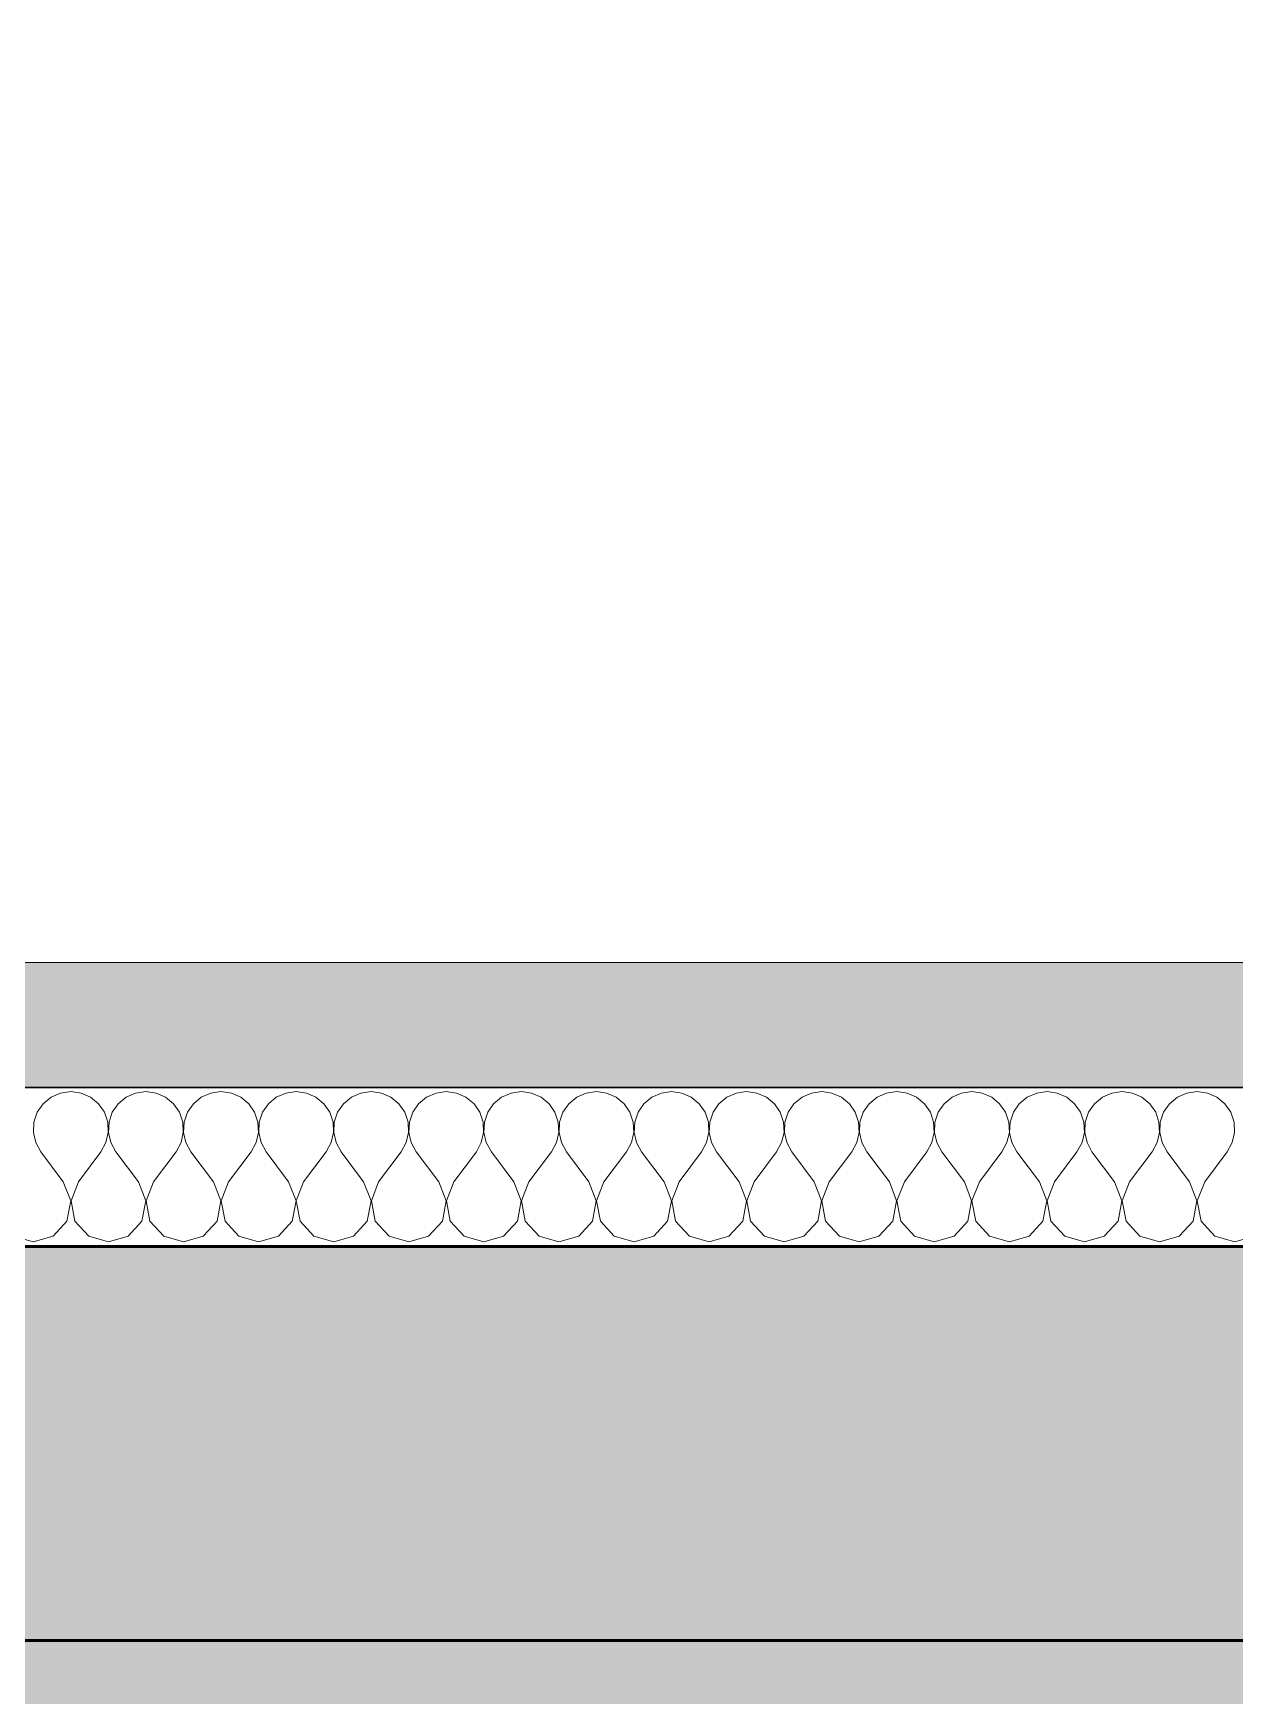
# Model space of a CAD drawing. Header units: millimetres. Extents: x -48147 to 1436659, y -488302 to 18123.
# Drawn here: x 1422846 to 1423608, y -483498 to -482444 of the extents above; entities that cross this region are included whole.
import ezdxf

# ---------------------------------------------------------------- set-up
doc = ezdxf.new("R2010")
doc.units = ezdxf.units.MM
doc.header["$MEASUREMENT"] = 0
doc.linetypes.add('Dashed', pattern=[2822.222233, 1411.111116, -1411.111116])
doc.linetypes.add('Wipeout_Contour', pattern=[1000, 0, -1000])
for name, color, linetype, lineweight, true_color in [('0_Pen_No__105', 7, 'Continuous', 15, 0xa6a6a6), ('A-230-M_FLOOR.IFC Import_Pen_No__109', 7, 'Continuous', 15, 0xa6a6a6), ('A-230-M_FLOOR.IFC Import_Pen_No__29', 7, 'Continuous', 50, 0x2a2a2a), ('HATCHING_Pen_No__145', 7, 'Continuous', 0, 0xa6a6a6), ('New_A-20-M_Floor_Slab_Pen_No__107', 7, 'Continuous', 15, 0xa6a6a6), ('New_A-20-M_Floor_Slab_Pen_No__109', 7, 'Continuous', 15, 0xa6a6a6), ('New_A-20-M_Floor_Slab_Pen_No__162', 7, 'Continuous', 0, 0xe47200)]:
    doc.layers.add(name, color=color, linetype=linetype, lineweight=lineweight, true_color=true_color)
for name, color, linetype, lineweight in [('0_Pen_No__85', 8, 'Continuous', 20), ('HATCHING_Pen_No__1', 7, 'Continuous', 13), ('New_A-20-M_Floor_Slab_Pen_No__1', 7, 'Continuous', 13)]:
    doc.layers.add(name, color=color, linetype=linetype, lineweight=lineweight)
doc.layers.add('A-230-M_FLOOR.IFC Import', color=7, linetype='Continuous')
doc.layers.add('New_A-20-M_Floor_Slab', color=7, linetype='Continuous')
doc.dimstyles.new('GENERATED_STYLE__5', dxfattribs={"dimtxt": 0.18, "dimasz": 182.4, "dimexe": 0.18, "dimexo": 0.0625, "dimgap": 0.09, "dimtad": 0, "dimtih": 1, "dimtoh": 1, "dimdec": 4, "dimzin": 0, "dimdsep": 46, "dimcen": 0.09, "dimadec": 0, "dimazin": 0, "dimtfac": 1, "dimtdec": 4, "dimtmove": 0, "dimatfit": 3, "dimldrblk": 'ARROWHEAD_5', "dimfxl": 1, "dimtolj": 1, "dimtzin": 0, "dimarcsym": 0})
pattern_1 = [(0, (1424163.9, -483032.8), (0, 389.711), [24.375, -200.625]), (0, (1424276.4, -482837.94), (0, 389.711), [24.375, -200.625]), (60, (1424163.9, -483032.8), (-337.5, 194.856), [24.375, -200.625]), (60, (1424388.9, -483032.8), (-337.5, 194.856), [24.375, -200.625]), (120, (1424188.27, -483032.8), (337.5, 194.856), [24.375, -200.625]), (120, (1424413.27, -483032.8), (337.5, 194.856), [24.375, -200.625]), (0, (1424163.9, -482995.3), (0, 75), [0, -75, 0, -112.5]), (45, (1424201.4, -482995.3), (-53.033, 53.033), [0, -56.25, 0, -93.75])]

# ---------------------------------------------------------------- blocks, each defined once
blk = doc.blocks.new('*X349', base_point=(1424163.9, -483032.8))
at = {"layer": 'New_A-20-M_Floor_Slab_Pen_No__107', "linetype": 'Continuous'}
for p, q in [((1422857, -483118.2), (1422851.9, -483122.4)), ((1422863, -483115.6), (1422857, -483118.2)), ((1422869.5, -483114.7), (1422863, -483115.6)), ((1422876, -483115.6), (1422869.5, -483114.7)), ((1422882, -483118.2), (1422876, -483115.6)), ((1422887.1, -483122.4), (1422882, -483118.2)), ((1422904.6, -483118.2), (1422899.6, -483122.4)), ((1422910.6, -483115.6), (1422904.6, -483118.2)), ((1422917.1, -483114.7), (1422910.6, -483115.6)), ((1422923.6, -483115.6), (1422917.1, -483114.7)), ((1422929.6, -483118.2), (1422923.6, -483115.6)), ((1422934.7, -483122.4), (1422929.6, -483118.2)), ((1422952.2, -483118.2), (1422947.2, -483122.4)), ((1422958.2, -483115.6), (1422952.2, -483118.2)), ((1422964.7, -483114.7), (1422958.2, -483115.6)), ((1422971.3, -483115.6), (1422964.7, -483114.7)), ((1422977.3, -483118.2), (1422971.3, -483115.6)), ((1422982.3, -483122.4), (1422977.3, -483118.2)), ((1422999.8, -483118.2), (1422994.8, -483122.4)), ((1423005.9, -483115.6), (1422999.8, -483118.2)), ((1423012.4, -483114.7), (1423005.9, -483115.6)), ((1423018.9, -483115.6), (1423012.4, -483114.7)), ((1423024.9, -483118.2), (1423018.9, -483115.6)), ((1423029.9, -483122.4), (1423024.9, -483118.2)), ((1423047.5, -483118.2), (1423042.4, -483122.4)), ((1423053.5, -483115.6), (1423047.5, -483118.2)), ((1423060, -483114.7), (1423053.5, -483115.6)), ((1423066.5, -483115.6), (1423060, -483114.7)), ((1423072.5, -483118.2), (1423066.5, -483115.6)), ((1423077.6, -483122.4), (1423072.5, -483118.2)), ((1423095.1, -483118.2), (1423090, -483122.4)), ((1423101.1, -483115.6), (1423095.1, -483118.2)), ((1423107.6, -483114.7), (1423101.1, -483115.6)), ((1423114.1, -483115.6), (1423107.6, -483114.7)), ((1423120.1, -483118.2), (1423114.1, -483115.6)), ((1423125.2, -483122.4), (1423120.1, -483118.2)), ((1423142.7, -483118.2), (1423137.6, -483122.4)), ((1423148.7, -483115.6), (1423142.7, -483118.2)), ((1423155.2, -483114.7), (1423148.7, -483115.6)), ((1423161.7, -483115.6), (1423155.2, -483114.7)), ((1423167.7, -483118.2), (1423161.7, -483115.6)), ((1423172.8, -483122.4), (1423167.7, -483118.2)), ((1423190.3, -483118.2), (1423185.3, -483122.4)), ((1423196.3, -483115.6), (1423190.3, -483118.2)), ((1423202.8, -483114.7), (1423196.3, -483115.6)), ((1423209.3, -483115.6), (1423202.8, -483114.7)), ((1423215.4, -483118.2), (1423209.3, -483115.6)), ((1423220.4, -483122.4), (1423215.4, -483118.2)), ((1423237.9, -483118.2), (1423232.9, -483122.4)), ((1423244, -483115.6), (1423237.9, -483118.2)), ((1423250.5, -483114.7), (1423244, -483115.6)), ((1423257, -483115.6), (1423250.5, -483114.7)), ((1423263, -483118.2), (1423257, -483115.6)), ((1423268, -483122.4), (1423263, -483118.2)), ((1423285.6, -483118.2), (1423280.5, -483122.4)), ((1423291.6, -483115.6), (1423285.6, -483118.2)), ((1423298.1, -483114.7), (1423291.6, -483115.6)), ((1423304.6, -483115.6), (1423298.1, -483114.7)), ((1423310.6, -483118.2), (1423304.6, -483115.6)), ((1423315.7, -483122.4), (1423310.6, -483118.2)), ((1423333.2, -483118.2), (1423328.1, -483122.4)), ((1423339.2, -483115.6), (1423333.2, -483118.2)), ((1423345.7, -483114.7), (1423339.2, -483115.6)), ((1423352.2, -483115.6), (1423345.7, -483114.7)), ((1423358.2, -483118.2), (1423352.2, -483115.6)), ((1423363.3, -483122.4), (1423358.2, -483118.2)), ((1423380.8, -483118.2), (1423375.7, -483122.4)), ((1423386.8, -483115.6), (1423380.8, -483118.2)), ((1423393.3, -483114.7), (1423386.8, -483115.6)), ((1423399.8, -483115.6), (1423393.3, -483114.7)), ((1423405.8, -483118.2), (1423399.8, -483115.6)), ((1423410.9, -483122.4), (1423405.8, -483118.2)), ((1423428.4, -483118.2), (1423423.4, -483122.4)), ((1423434.4, -483115.6), (1423428.4, -483118.2)), ((1423440.9, -483114.7), (1423434.4, -483115.6)), ((1423447.4, -483115.6), (1423440.9, -483114.7)), ((1423453.5, -483118.2), (1423447.4, -483115.6)), ((1423458.5, -483122.4), (1423453.5, -483118.2)), ((1423476, -483118.2), (1423471, -483122.4)), ((1423482.1, -483115.6), (1423476, -483118.2)), ((1423488.6, -483114.7), (1423482.1, -483115.6)), ((1423495.1, -483115.6), (1423488.6, -483114.7)), ((1423501.1, -483118.2), (1423495.1, -483115.6)), ((1423506.1, -483122.4), (1423501.1, -483118.2)), ((1423523.7, -483118.2), (1423518.6, -483122.4)), ((1423529.7, -483115.6), (1423523.7, -483118.2)), ((1423536.2, -483114.7), (1423529.7, -483115.6)), ((1423542.7, -483115.6), (1423536.2, -483114.7)), ((1423548.7, -483118.2), (1423542.7, -483115.6)), ((1423553.8, -483122.4), (1423548.7, -483118.2)), ((1423571.3, -483118.2), (1423566.2, -483122.4)), ((1423577.3, -483115.6), (1423571.3, -483118.2)), ((1423583.8, -483114.7), (1423577.3, -483115.6)), ((1423590.3, -483115.6), (1423583.8, -483114.7)), ((1423596.3, -483118.2), (1423590.3, -483115.6)), ((1423601.4, -483122.4), (1423596.3, -483118.2)), ((1422848.2, -483127.8), (1422846.1, -483134.1)), ((1422851.9, -483122.4), (1422848.2, -483127.8)), ((1422890.8, -483127.8), (1422887.1, -483122.4)), ((1422892.9, -483134.1), (1422890.8, -483127.8)), ((1422895.8, -483127.8), (1422893.7, -483134.1)), ((1422899.6, -483122.4), (1422895.8, -483127.8)), ((1422938.4, -483127.8), (1422934.7, -483122.4)), ((1422940.5, -483134.1), (1422938.4, -483127.8)), ((1422943.5, -483127.8), (1422941.4, -483134.1)), ((1422947.2, -483122.4), (1422943.5, -483127.8)), ((1422986, -483127.8), (1422982.3, -483122.4)), ((1422988.1, -483134.1), (1422986, -483127.8)), ((1422991.1, -483127.8), (1422989, -483134.1)), ((1422994.8, -483122.4), (1422991.1, -483127.8)), ((1423033.7, -483127.8), (1423029.9, -483122.4)), ((1423035.8, -483134.1), (1423033.7, -483127.8)), ((1423038.7, -483127.8), (1423036.6, -483134.1)), ((1423042.4, -483122.4), (1423038.7, -483127.8)), ((1423081.3, -483127.8), (1423077.6, -483122.4)), ((1423083.4, -483134.1), (1423081.3, -483127.8)), ((1423086.3, -483127.8), (1423084.2, -483134.1)), ((1423090, -483122.4), (1423086.3, -483127.8)), ((1423128.9, -483127.8), (1423125.2, -483122.4)), ((1423131, -483134.1), (1423128.9, -483127.8)), ((1423133.9, -483127.8), (1423131.8, -483134.1)), ((1423137.6, -483122.4), (1423133.9, -483127.8)), ((1423176.5, -483127.8), (1423172.8, -483122.4)), ((1423178.6, -483134.1), (1423176.5, -483127.8)), ((1423181.5, -483127.8), (1423179.4, -483134.1)), ((1423185.3, -483122.4), (1423181.5, -483127.8)), ((1423224.1, -483127.8), (1423220.4, -483122.4)), ((1423226.2, -483134.1), (1423224.1, -483127.8)), ((1423229.2, -483127.8), (1423227.1, -483134.1)), ((1423232.9, -483122.4), (1423229.2, -483127.8)), ((1423271.8, -483127.8), (1423268, -483122.4)), ((1423273.9, -483134.1), (1423271.8, -483127.8)), ((1423276.8, -483127.8), (1423274.7, -483134.1)), ((1423280.5, -483122.4), (1423276.8, -483127.8)), ((1423319.4, -483127.8), (1423315.7, -483122.4)), ((1423321.5, -483134.1), (1423319.4, -483127.8)), ((1423324.4, -483127.8), (1423322.3, -483134.1)), ((1423328.1, -483122.4), (1423324.4, -483127.8)), ((1423367, -483127.8), (1423363.3, -483122.4)), ((1423369.1, -483134.1), (1423367, -483127.8)), ((1423372, -483127.8), (1423369.9, -483134.1)), ((1423375.7, -483122.4), (1423372, -483127.8)), ((1423414.6, -483127.8), (1423410.9, -483122.4)), ((1423416.7, -483134.1), (1423414.6, -483127.8)), ((1423419.6, -483127.8), (1423417.5, -483134.1)), ((1423423.4, -483122.4), (1423419.6, -483127.8)), ((1423462.2, -483127.8), (1423458.5, -483122.4)), ((1423464.3, -483134.1), (1423462.2, -483127.8)), ((1423467.3, -483127.8), (1423465.2, -483134.1)), ((1423471, -483122.4), (1423467.3, -483127.8)), ((1423509.9, -483127.8), (1423506.1, -483122.4)), ((1423512, -483134.1), (1423509.9, -483127.8)), ((1423514.9, -483127.8), (1423512.8, -483134.1)), ((1423518.6, -483122.4), (1423514.9, -483127.8)), ((1423557.5, -483127.8), (1423553.8, -483122.4)), ((1423559.6, -483134.1), (1423557.5, -483127.8)), ((1423562.5, -483127.8), (1423560.4, -483134.1)), ((1423566.2, -483122.4), (1423562.5, -483127.8)), ((1423605.1, -483127.8), (1423601.4, -483122.4)), ((1423607.2, -483134.1), (1423605.1, -483127.8)), ((1422846.1, -483134.1), (1422845.8, -483140.6)), ((1422845.8, -483140.6), (1422847.3, -483147)), ((1422891.7, -483147), (1422893.2, -483140.6)), ((1422893.2, -483140.6), (1422892.9, -483134.1)), ((1422893.7, -483134.1), (1422893.4, -483140.6)), ((1422893.4, -483140.6), (1422894.9, -483147)), ((1422939.4, -483147), (1422940.8, -483140.6)), ((1422940.8, -483140.6), (1422940.5, -483134.1)), ((1422941.4, -483134.1), (1422941, -483140.6)), ((1422941, -483140.6), (1422942.5, -483147)), ((1422987, -483147), (1422988.5, -483140.6)), ((1422988.5, -483140.6), (1422988.1, -483134.1)), ((1422989, -483134.1), (1422988.7, -483140.6)), ((1422988.7, -483140.6), (1422990.1, -483147)), ((1423034.6, -483147), (1423036.1, -483140.6)), ((1423036.1, -483140.6), (1423035.8, -483134.1)), ((1423036.6, -483134.1), (1423036.3, -483140.6)), ((1423036.3, -483140.6), (1423037.8, -483147)), ((1423082.2, -483147), (1423083.7, -483140.6)), ((1423083.7, -483140.6), (1423083.4, -483134.1)), ((1423084.2, -483134.1), (1423083.9, -483140.6)), ((1423083.9, -483140.6), (1423085.4, -483147)), ((1423129.8, -483147), (1423131.3, -483140.6)), ((1423131.3, -483140.6), (1423131, -483134.1)), ((1423131.8, -483134.1), (1423131.5, -483140.6)), ((1423131.5, -483140.6), (1423133, -483147)), ((1423177.5, -483147), (1423178.9, -483140.6)), ((1423178.9, -483140.6), (1423178.6, -483134.1)), ((1423179.4, -483134.1), (1423179.1, -483140.6)), ((1423179.1, -483140.6), (1423180.6, -483147)), ((1423225.1, -483147), (1423226.6, -483140.6)), ((1423226.6, -483140.6), (1423226.2, -483134.1)), ((1423227.1, -483134.1), (1423226.7, -483140.6)), ((1423226.7, -483140.6), (1423228.2, -483147)), ((1423272.7, -483147), (1423274.2, -483140.6)), ((1423274.2, -483140.6), (1423273.9, -483134.1)), ((1423274.7, -483134.1), (1423274.4, -483140.6)), ((1423274.4, -483140.6), (1423275.9, -483147)), ((1423320.3, -483147), (1423321.8, -483140.6)), ((1423321.8, -483140.6), (1423321.5, -483134.1)), ((1423322.3, -483134.1), (1423322, -483140.6)), ((1423322, -483140.6), (1423323.5, -483147)), ((1423367.9, -483147), (1423369.4, -483140.6)), ((1423369.4, -483140.6), (1423369.1, -483134.1)), ((1423369.9, -483134.1), (1423369.6, -483140.6)), ((1423369.6, -483140.6), (1423371.1, -483147)), ((1423415.5, -483147), (1423417, -483140.6)), ((1423417, -483140.6), (1423416.7, -483134.1)), ((1423417.5, -483134.1), (1423417.2, -483140.6)), ((1423417.2, -483140.6), (1423418.7, -483147)), ((1423463.2, -483147), (1423464.7, -483140.6)), ((1423464.7, -483140.6), (1423464.3, -483134.1)), ((1423465.2, -483134.1), (1423464.8, -483140.6)), ((1423464.8, -483140.6), (1423466.3, -483147)), ((1423510.8, -483147), (1423512.3, -483140.6)), ((1423512.3, -483140.6), (1423512, -483134.1)), ((1423512.8, -483134.1), (1423512.5, -483140.6)), ((1423512.5, -483140.6), (1423514, -483147)), ((1423558.4, -483147), (1423559.9, -483140.6)), ((1423559.9, -483140.6), (1423559.6, -483134.1)), ((1423560.4, -483134.1), (1423560.1, -483140.6)), ((1423560.1, -483140.6), (1423561.6, -483147)), ((1423606, -483147), (1423607.5, -483140.6)), ((1423607.5, -483140.6), (1423607.2, -483134.1)), ((1422847.3, -483147), (1422850.5, -483152.8)), ((1422888.6, -483152.8), (1422891.7, -483147)), ((1422894.9, -483147), (1422898.1, -483152.8)), ((1422936.2, -483152.8), (1422939.4, -483147)), ((1422942.5, -483147), (1422945.7, -483152.8)), ((1422983.8, -483152.8), (1422987, -483147)), ((1422990.1, -483147), (1422993.3, -483152.8)), ((1423031.4, -483152.8), (1423034.6, -483147)), ((1423037.8, -483147), (1423040.9, -483152.8)), ((1423079, -483152.8), (1423082.2, -483147)), ((1423085.4, -483147), (1423088.6, -483152.8)), ((1423126.7, -483152.8), (1423129.8, -483147)), ((1423133, -483147), (1423136.2, -483152.8)), ((1423174.3, -483152.8), (1423177.5, -483147)), ((1423180.6, -483147), (1423183.8, -483152.8)), ((1423221.9, -483152.8), (1423225.1, -483147)), ((1423228.2, -483147), (1423231.4, -483152.8)), ((1423269.5, -483152.8), (1423272.7, -483147)), ((1423275.9, -483147), (1423279, -483152.8)), ((1423317.1, -483152.8), (1423320.3, -483147)), ((1423323.5, -483147), (1423326.7, -483152.8)), ((1423364.7, -483152.8), (1423367.9, -483147)), ((1423371.1, -483147), (1423374.3, -483152.8)), ((1423412.4, -483152.8), (1423415.5, -483147)), ((1423418.7, -483147), (1423421.9, -483152.8)), ((1423460, -483152.8), (1423463.2, -483147)), ((1423466.3, -483147), (1423469.5, -483152.8)), ((1423507.6, -483152.8), (1423510.8, -483147)), ((1423514, -483147), (1423517.1, -483152.8)), ((1423555.2, -483152.8), (1423558.4, -483147)), ((1423561.6, -483147), (1423564.7, -483152.8)), ((1423602.8, -483152.8), (1423606, -483147)), ((1422864.7, -483171.8), (1422850.5, -483152.8)), ((1422874.3, -483171.8), (1422888.6, -483152.8)), ((1422912.4, -483171.8), (1422898.1, -483152.8)), ((1422921.9, -483171.8), (1422936.2, -483152.8)), ((1422960, -483171.8), (1422945.7, -483152.8)), ((1422969.5, -483171.8), (1422983.8, -483152.8)), ((1423007.6, -483171.8), (1422993.3, -483152.8)), ((1423017.1, -483171.8), (1423031.4, -483152.8)), ((1423055.2, -483171.8), (1423040.9, -483152.8)), ((1423064.7, -483171.8), (1423079, -483152.8)), ((1423102.8, -483171.8), (1423088.6, -483152.8)), ((1423112.4, -483171.8), (1423126.7, -483152.8)), ((1423150.5, -483171.8), (1423136.2, -483152.8)), ((1423160, -483171.8), (1423174.3, -483152.8)), ((1423198.1, -483171.8), (1423183.8, -483152.8)), ((1423207.6, -483171.8), (1423221.9, -483152.8)), ((1423245.7, -483171.8), (1423231.4, -483152.8)), ((1423255.2, -483171.8), (1423269.5, -483152.8)), ((1423293.3, -483171.8), (1423279, -483152.8)), ((1423302.8, -483171.8), (1423317.1, -483152.8)), ((1423340.9, -483171.8), (1423326.7, -483152.8)), ((1423350.5, -483171.8), (1423364.7, -483152.8)), ((1423388.6, -483171.8), (1423374.3, -483152.8)), ((1423398.1, -483171.8), (1423412.4, -483152.8)), ((1423436.2, -483171.8), (1423421.9, -483152.8)), ((1423445.7, -483171.8), (1423460, -483152.8)), ((1423483.8, -483171.8), (1423469.5, -483152.8)), ((1423493.3, -483171.8), (1423507.6, -483152.8)), ((1423531.4, -483171.8), (1423517.1, -483152.8)), ((1423540.9, -483171.8), (1423555.2, -483152.8)), ((1423579, -483171.8), (1423564.7, -483152.8)), ((1423588.6, -483171.8), (1423602.8, -483152.8)), ((1422869.4, -483184), (1422864.7, -483171.8)), ((1422874.3, -483171.8), (1422869.6, -483184)), ((1422917, -483184), (1422912.4, -483171.8)), ((1422921.9, -483171.8), (1422917.2, -483184)), ((1422964.7, -483184), (1422960, -483171.8)), ((1422969.5, -483171.8), (1422964.8, -483184)), ((1423012.3, -483184), (1423007.6, -483171.8)), ((1423017.1, -483171.8), (1423012.5, -483184)), ((1423059.9, -483184), (1423055.2, -483171.8)), ((1423064.7, -483171.8), (1423060.1, -483184)), ((1423107.5, -483184), (1423102.8, -483171.8)), ((1423112.4, -483171.8), (1423107.7, -483184)), ((1423155.1, -483184), (1423150.5, -483171.8)), ((1423160, -483171.8), (1423155.3, -483184)), ((1423202.7, -483184), (1423198.1, -483171.8)), ((1423207.6, -483171.8), (1423202.9, -483184)), ((1423250.4, -483184), (1423245.7, -483171.8)), ((1423255.2, -483171.8), (1423250.6, -483184)), ((1423298, -483184), (1423293.3, -483171.8)), ((1423302.8, -483171.8), (1423298.2, -483184)), ((1423345.6, -483184), (1423340.9, -483171.8)), ((1423350.5, -483171.8), (1423345.8, -483184)), ((1423393.2, -483184), (1423388.6, -483171.8)), ((1423398.1, -483171.8), (1423393.4, -483184)), ((1423440.8, -483184), (1423436.2, -483171.8)), ((1423445.7, -483171.8), (1423441, -483184)), ((1423488.5, -483184), (1423483.8, -483171.8)), ((1423493.3, -483171.8), (1423488.7, -483184)), ((1423536.1, -483184), (1423531.4, -483171.8)), ((1423540.9, -483171.8), (1423536.3, -483184)), ((1423583.7, -483184), (1423579, -483171.8)), ((1423588.6, -483171.8), (1423583.9, -483184)), ((1422867, -483196.8), (1422869.4, -483184)), ((1422869.6, -483184), (1422872, -483196.8)), ((1422914.6, -483196.8), (1422917, -483184)), ((1422917.2, -483184), (1422919.6, -483196.8)), ((1422962.2, -483196.8), (1422964.7, -483184)), ((1422964.8, -483184), (1422967.3, -483196.8)), ((1423009.9, -483196.8), (1423012.3, -483184)), ((1423012.5, -483184), (1423014.9, -483196.8)), ((1423057.5, -483196.8), (1423059.9, -483184)), ((1423060.1, -483184), (1423062.5, -483196.8)), ((1423105.1, -483196.8), (1423107.5, -483184)), ((1423107.7, -483184), (1423110.1, -483196.8)), ((1423152.7, -483196.8), (1423155.1, -483184)), ((1423155.3, -483184), (1423157.7, -483196.8)), ((1423200.3, -483196.8), (1423202.7, -483184)), ((1423202.9, -483184), (1423205.4, -483196.8)), ((1423247.9, -483196.8), (1423250.4, -483184)), ((1423250.6, -483184), (1423253, -483196.8)), ((1423295.6, -483196.8), (1423298, -483184)), ((1423298.2, -483184), (1423300.6, -483196.8)), ((1423343.2, -483196.8), (1423345.6, -483184)), ((1423345.8, -483184), (1423348.2, -483196.8)), ((1423390.8, -483196.8), (1423393.2, -483184)), ((1423393.4, -483184), (1423395.8, -483196.8)), ((1423438.4, -483196.8), (1423440.8, -483184)), ((1423441, -483184), (1423443.5, -483196.8)), ((1423486, -483196.8), (1423488.5, -483184)), ((1423488.7, -483184), (1423491.1, -483196.8)), ((1423533.7, -483196.8), (1423536.1, -483184)), ((1423536.3, -483184), (1423538.7, -483196.8)), ((1423581.3, -483196.8), (1423583.7, -483184)), ((1423583.9, -483184), (1423586.3, -483196.8)), ((1422858.2, -483206.4), (1422867, -483196.8)), ((1422872, -483196.8), (1422880.8, -483206.4)), ((1422905.8, -483206.4), (1422914.6, -483196.8)), ((1422919.6, -483196.8), (1422928.4, -483206.4)), ((1422953.5, -483206.4), (1422962.2, -483196.8)), ((1422967.3, -483196.8), (1422976, -483206.4)), ((1423001.1, -483206.4), (1423009.9, -483196.8)), ((1423014.9, -483196.8), (1423023.7, -483206.4)), ((1423048.7, -483206.4), (1423057.5, -483196.8)), ((1423062.5, -483196.8), (1423071.3, -483206.4)), ((1423096.3, -483206.4), (1423105.1, -483196.8)), ((1423110.1, -483196.8), (1423118.9, -483206.4)), ((1423143.9, -483206.4), (1423152.7, -483196.8)), ((1423157.7, -483196.8), (1423166.5, -483206.4)), ((1423191.6, -483206.4), (1423200.3, -483196.8)), ((1423205.4, -483196.8), (1423214.1, -483206.4)), ((1423239.2, -483206.4), (1423247.9, -483196.8)), ((1423253, -483196.8), (1423261.8, -483206.4)), ((1423286.8, -483206.4), (1423295.6, -483196.8)), ((1423300.6, -483196.8), (1423309.4, -483206.4)), ((1423334.4, -483206.4), (1423343.2, -483196.8)), ((1423348.2, -483196.8), (1423357, -483206.4)), ((1423382, -483206.4), (1423390.8, -483196.8)), ((1423395.8, -483196.8), (1423404.6, -483206.4)), ((1423429.6, -483206.4), (1423438.4, -483196.8)), ((1423443.5, -483196.8), (1423452.2, -483206.4)), ((1423477.3, -483206.4), (1423486, -483196.8)), ((1423491.1, -483196.8), (1423499.8, -483206.4)), ((1423524.9, -483206.4), (1423533.7, -483196.8)), ((1423538.7, -483196.8), (1423547.5, -483206.4)), ((1423572.5, -483206.4), (1423581.3, -483196.8)), ((1423586.3, -483196.8), (1423595.1, -483206.4)), ((1422833.2, -483206.4), (1422845.7, -483209.9)), ((1422845.7, -483209.9), (1422858.2, -483206.4)), ((1422880.8, -483206.4), (1422893.3, -483209.9)), ((1422893.3, -483209.9), (1422905.8, -483206.4)), ((1422928.4, -483206.4), (1422940.9, -483209.9)), ((1422940.9, -483209.9), (1422953.5, -483206.4)), ((1422976, -483206.4), (1422988.6, -483209.9)), ((1422988.6, -483209.9), (1423001.1, -483206.4)), ((1423023.7, -483206.4), (1423036.2, -483209.9)), ((1423036.2, -483209.9), (1423048.7, -483206.4)), ((1423071.3, -483206.4), (1423083.8, -483209.9)), ((1423083.8, -483209.9), (1423096.3, -483206.4)), ((1423118.9, -483206.4), (1423131.4, -483209.9)), ((1423131.4, -483209.9), (1423143.9, -483206.4)), ((1423166.5, -483206.4), (1423179, -483209.9)), ((1423179, -483209.9), (1423191.6, -483206.4)), ((1423214.1, -483206.4), (1423226.7, -483209.9)), ((1423226.7, -483209.9), (1423239.2, -483206.4)), ((1423261.8, -483206.4), (1423274.3, -483209.9)), ((1423274.3, -483209.9), (1423286.8, -483206.4)), ((1423309.4, -483206.4), (1423321.9, -483209.9)), ((1423321.9, -483209.9), (1423334.4, -483206.4)), ((1423357, -483206.4), (1423369.5, -483209.9)), ((1423369.5, -483209.9), (1423382, -483206.4)), ((1423404.6, -483206.4), (1423417.1, -483209.9)), ((1423417.1, -483209.9), (1423429.6, -483206.4)), ((1423452.2, -483206.4), (1423464.7, -483209.9)), ((1423464.7, -483209.9), (1423477.3, -483206.4)), ((1423499.8, -483206.4), (1423512.4, -483209.9)), ((1423512.4, -483209.9), (1423524.9, -483206.4)), ((1423547.5, -483206.4), (1423560, -483209.9)), ((1423560, -483209.9), (1423572.5, -483206.4)), ((1423595.1, -483206.4), (1423607.6, -483209.9)), ((1423607.6, -483209.9), (1423620.1, -483206.4))]:
    blk.add_line(p, q, dxfattribs=at)
blk = doc.blocks.new('Section Elem_322_2', base_point=(1424163.9, -483032.8))
at = {"color": 254, "linetype": 'Wipeout_Contour', "lineweight": 0, "ltscale": 6020910.573122941}
blk.add_wipeout([(1420869.5, -483032.8), (1420869.5, -483111.8), (1430340.1, -483111.8), (1430340.1, -483032.8)], dxfattribs=at).dxf.layer = 'New_A-20-M_Floor_Slab'
at = {"layer": 'New_A-20-M_Floor_Slab_Pen_No__109', "linetype": 'Continuous'}
h = blk.add_hatch(dxfattribs=at)
h.set_pattern_fill('Lightweight_Concrete_0002', color=256, style=0, pattern_type=2)
h.set_pattern_definition(pattern_1)
h.paths.add_polyline_path([(1420869.5, -483032.8), (1420869.5, -483111.8), (1430340.1, -483111.8), (1430340.1, -483032.8)])
at = {"layer": 'New_A-20-M_Floor_Slab_Pen_No__162', "linetype": 'Continuous'}
blk.add_hatch(color=256, dxfattribs=at).paths.add_polyline_path([(1420869.5, -483111.8), (1420869.5, -483112.3), (1430340.1, -483112.3), (1430340.1, -483111.8)])
at = {"layer": 'New_A-20-M_Floor_Slab_Pen_No__1', "linetype": 'Continuous'}
blk.add_line((1423918.6, -483032.8), (1420870.3, -483032.8), dxfattribs=at)
at = {"color": 254, "linetype": 'Wipeout_Contour', "lineweight": 0, "ltscale": 6021026.11962868}
blk.add_wipeout([(1420869.5, -483112.3), (1420869.5, -483212.3), (1430340.1, -483212.3), (1430340.1, -483112.3)], dxfattribs=at).dxf.layer = 'New_A-20-M_Floor_Slab'
at = {"layer": 'New_A-20-M_Floor_Slab_Pen_No__1', "linetype": 'Continuous'}
for p, q in [((1430340.1, -483111.8), (1420869.5, -483111.8)), ((1430340.1, -483112.3), (1420869.5, -483112.3)), ((1430340.1, -483212.3), (1420869.5, -483212.3))]:
    blk.add_line(p, q, dxfattribs=at)
at = {"layer": 'New_A-20-M_Floor_Slab'}
blk.add_blockref('*X349', (1424163.9, -483032.8), dxfattribs=at)
blk = doc.blocks.new('Section Elem_442_2', base_point=(1424163.9, -483032.8))
at = {"color": 254, "linetype": 'Wipeout_Contour', "lineweight": 0, "ltscale": 6021294.64809538}
blk.add_wipeout([(1430612.1, -483462.8), (1430612.1, -483212.8), (1420620.1, -483212.8), (1420620.1, -483462.8)], dxfattribs=at).dxf.layer = 'A-230-M_FLOOR.IFC Import'
at = {"layer": 'A-230-M_FLOOR.IFC Import_Pen_No__109', "linetype": 'Continuous'}
h = blk.add_hatch(dxfattribs=at)
h.set_pattern_fill('Lightweight_Concrete_0002', color=256, style=0, pattern_type=2)
h.set_pattern_definition(pattern_1)
h.paths.add_polyline_path([(1430612.1, -483462.8), (1430612.1, -483212.8), (1420620.1, -483212.8), (1420620.1, -483462.8)])
at = {"layer": 'A-230-M_FLOOR.IFC Import_Pen_No__29', "linetype": 'Continuous'}
for p, q in [((1430339.5, -483212.8), (1420620.1, -483212.8)), ((1429474.8, -483462.8), (1420620.1, -483462.8))]:
    blk.add_line(p, q, dxfattribs=at)
blk = doc.blocks.new('ARROWHEAD_5')
at = {"color": 0, "linetype": 'Continuous', "lineweight": 0}
blk.add_line((0, 0), (-1, 0), dxfattribs=at)
blk.add_solid([(-1, 0.2679), (0, 0), (-1, -0.2679), (-1, 0.2679)], dxfattribs=at)
blk = doc.blocks.new('S-23 Building Section_STORY_MARKER', base_point=(1424163.9, -483032.8))
at = {"layer": '0_Pen_No__105', "linetype": 'Dashed', "ltscale": 0.1}
blk.add_line((1400277.5, -483032.8), (1432997.4, -483032.8), dxfattribs=at)

msp = doc.modelspace()

# ---------------------------------------------------------------- block references
at = {"layer": 'New_A-20-M_Floor_Slab'}
msp.add_blockref('Section Elem_322_2', (1424163.9, -483032.8), dxfattribs=at)

# ---------------------------------------------------------------- next in the draw order: block references
at = {"layer": 'A-230-M_FLOOR.IFC Import'}
msp.add_blockref('Section Elem_442_2', (1424163.9, -483032.8), dxfattribs=at)

# ---------------------------------------------------------------- next in the draw order: leaders
at = {"layer": '0_Pen_No__85', "linetype": 'Continuous', "annotation_type": 0, "has_hookline": 1, "hookline_direction": 0, "text_width": 2113.1}
msp.add_leader([(1420943.6, -483032.8), (1421567.4, -482121.8), (1421830.5, -482121.8)], dimstyle='GENERATED_STYLE__5', dxfattribs=at)

# ---------------------------------------------------------------- next in the draw order: hatches: boundary and pattern name
at = {"layer": 'HATCHING_Pen_No__145', "linetype": 'Continuous'}
msp.add_hatch(color=256, dxfattribs=at).paths.add_polyline_path([(1403281.7, -483032.8), (1400307.5, -483032.8), (1400307.5, -488302.1), (1432997.4, -488302.1), (1432997.4, -483032.8), (1430682.1, -483032.8), (1430682.1, -483462.8), (1420869.5, -483462.8), (1420620.1, -483462.8), (1420620.1, -483282.8), (1411774.9, -483282.8), (1411774.9, -483632.8), (1403851.7, -483632.8), (1403851.7, -483532.8), (1403351.8, -483532.8), (1403351.8, -483409.3), (1403281.7, -483409.3)])

# ---------------------------------------------------------------- next in the draw order: linework, layer by layer
at = {"layer": 'HATCHING_Pen_No__1', "linetype": 'Continuous', "flags": 128}
msp.add_lwpolyline([(1403281.7, -483032.8), (1400307.5, -483032.8), (1400307.5, -488302.1), (1432997.4, -488302.1), (1432997.4, -483032.8), (1430682.1, -483032.8), (1430682.1, -483462.8), (1420869.5, -483462.8), (1420620.1, -483462.8), (1420620.1, -483282.8), (1411774.9, -483282.8), (1411774.9, -483632.8), (1403851.7, -483632.8), (1403851.7, -483532.8), (1403351.8, -483532.8), (1403351.8, -483409.3), (1403281.7, -483409.3)], close=True, dxfattribs=at)

# ---------------------------------------------------------------- next in the draw order: block references
at = {"linetype": 'Continuous', "lineweight": 0}
msp.add_blockref('S-23 Building Section_STORY_MARKER', (1424163.9, -483032.8), dxfattribs=at)

doc.saveas('drawing.dxf')
